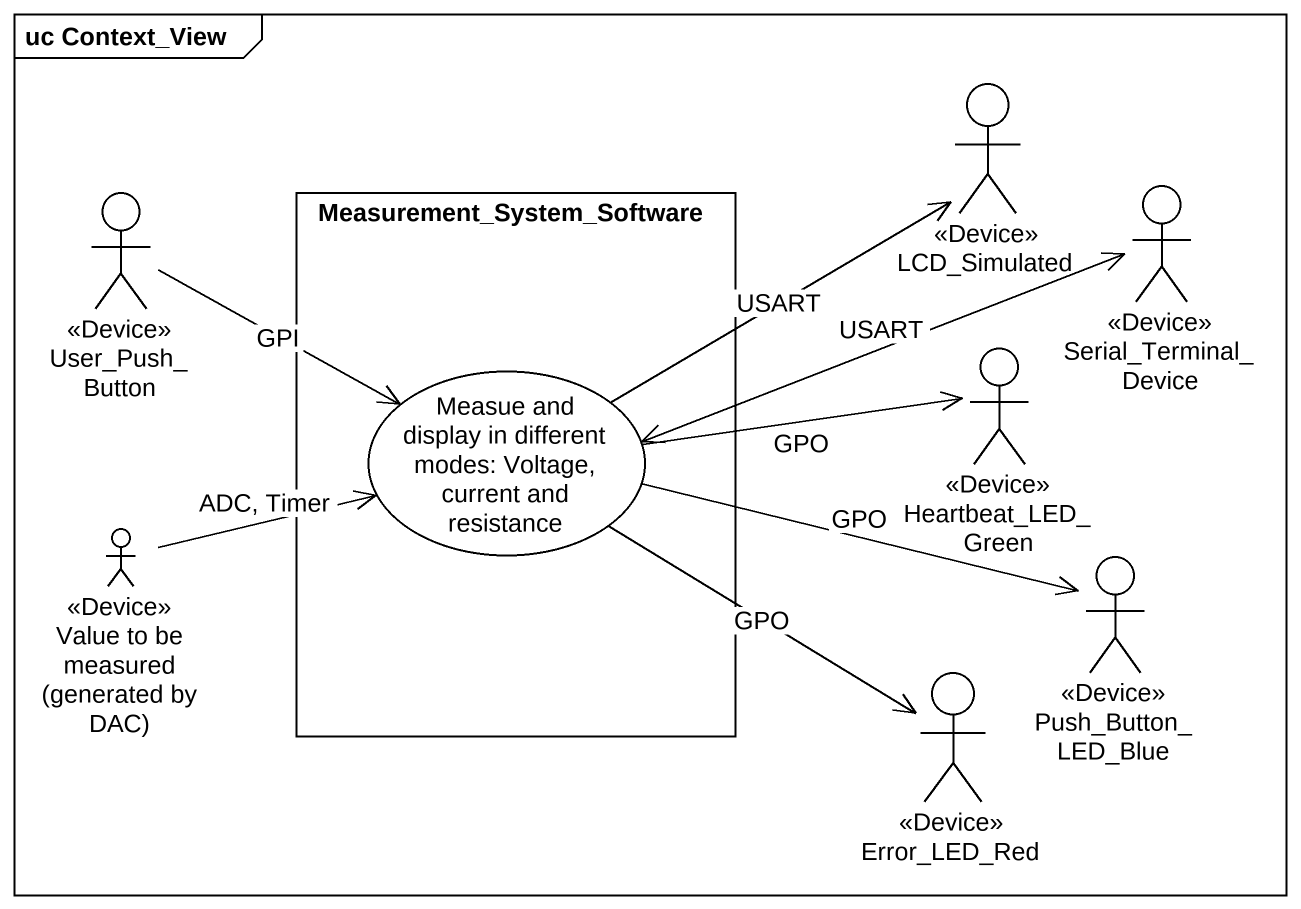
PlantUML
@startuml
mainframe uc Context_View
actor LCD_Simulated <<Device>>
actor User_Push_Button <<Device>>
rectangle Measurement_System_Software {
  usecase "Measue and display in different modes: Voltage, current and resistance" as Measue_and_display_in
}
actor Serial_Terminal_Device <<Device>>
actor Heartbeat_LED_Green <<Device>>
actor "Value to be measured (generated by DAC)" as Value_to_be_measured <<Device>>
actor Push_Button_LED_Blue <<Device>>
actor Error_LED_Red <<Device>>
User_Push_Button -right-> Measue_and_display_in : GPI
Measue_and_display_in -right-> LCD_Simulated : USART
Measue_and_display_in <-right-> Serial_Terminal_Device : USART
Measue_and_display_in -right-> Heartbeat_LED_Green : GPO
Measue_and_display_in -right-> Push_Button_LED_Blue : GPO
Measue_and_display_in --> Error_LED_Red : GPO
Value_to_be_measured -right-> Measue_and_display_in : ADC, Timer
@enduml
